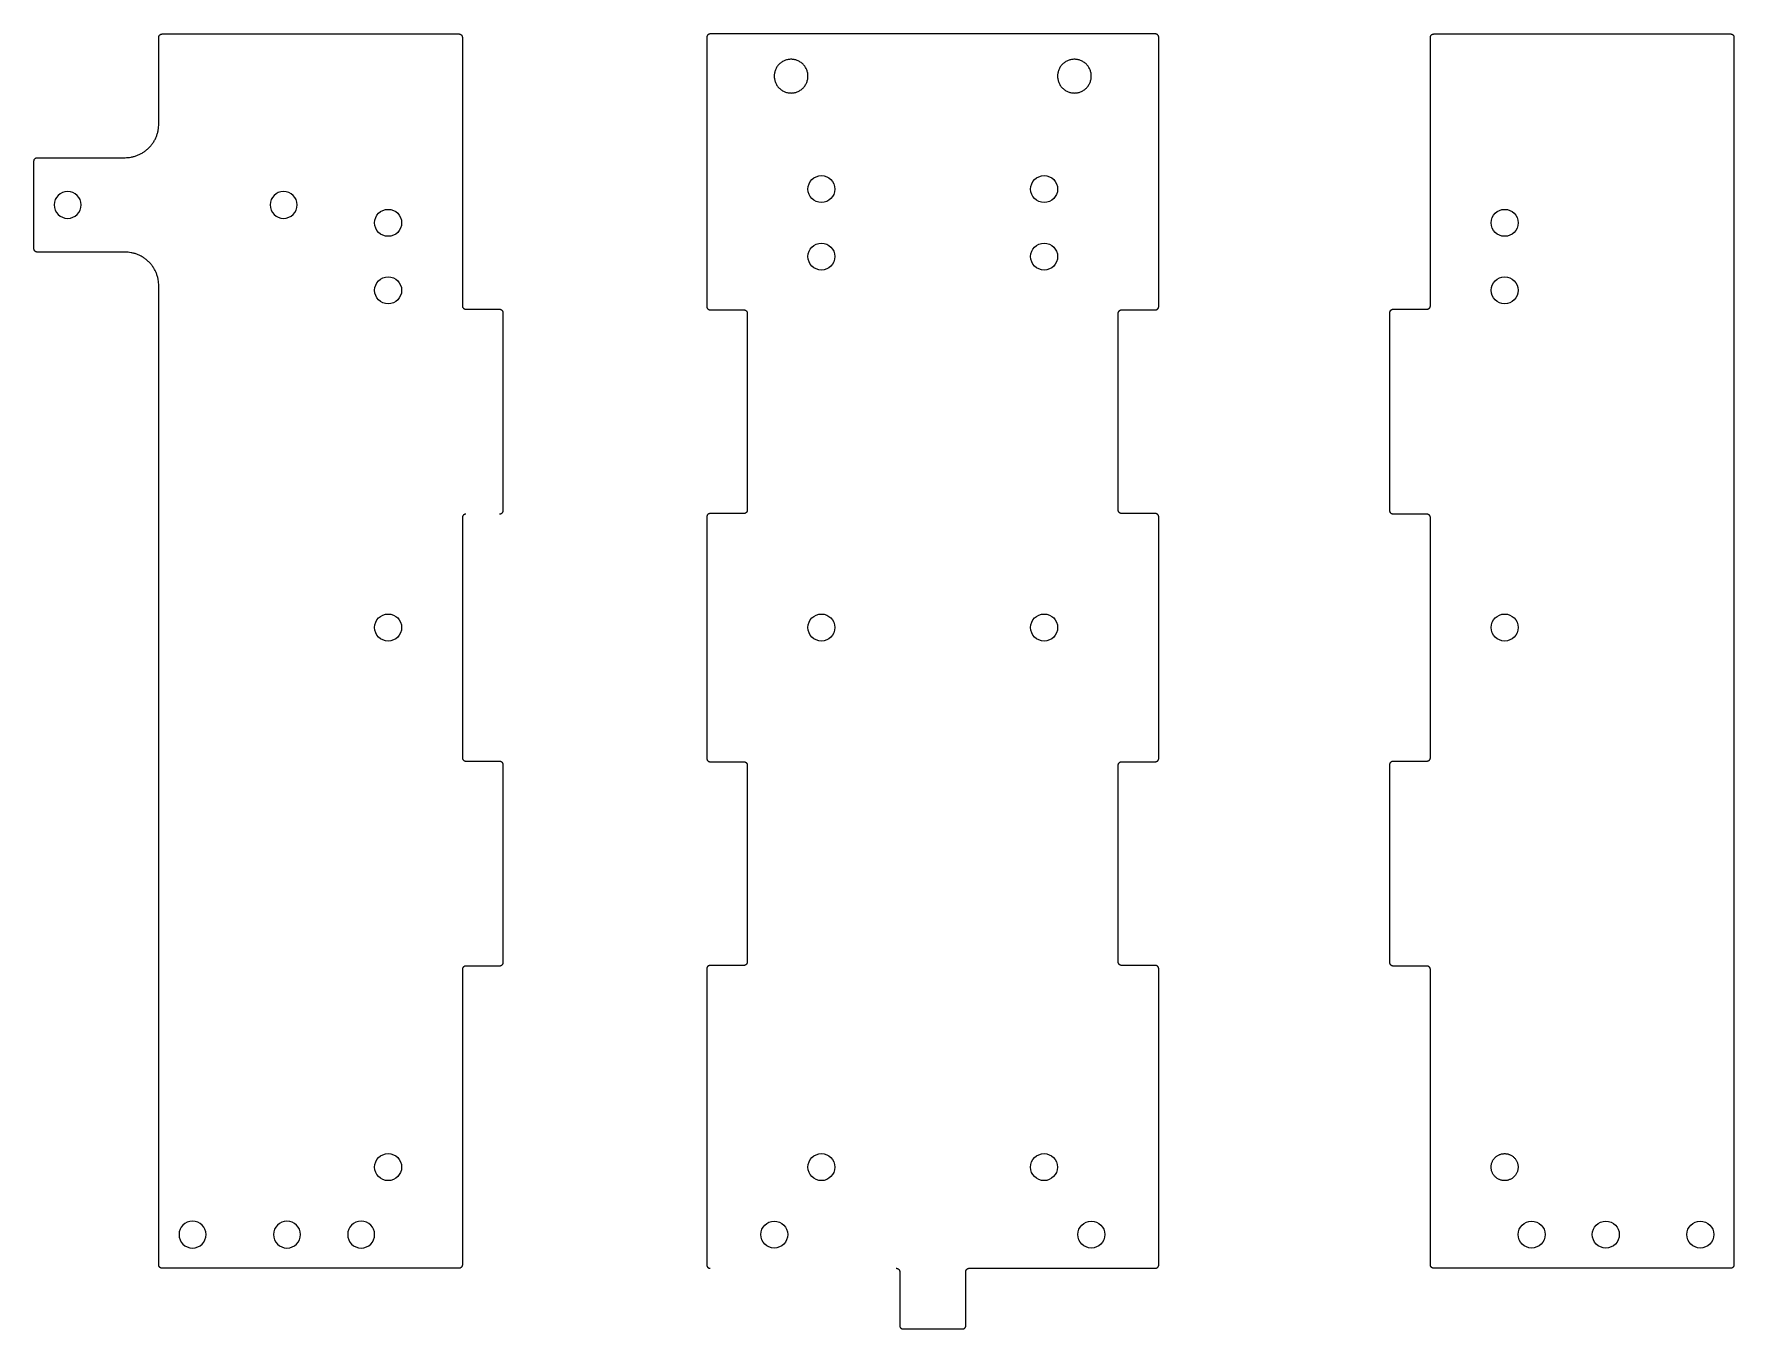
# Model space of a CAD drawing. Header units: millimetres. Extents: x -1678 to -1426, y -1016 to -824.
import ezdxf

# ---------------------------------------------------------------- set-up
doc = ezdxf.new("R2010")
doc.units = ezdxf.units.MM
doc.header["$LTSCALE"] = 2
doc.layers.add('Laser', color=18, linetype='Continuous', true_color=0x000000)
doc.layers.add('Laser$Holes', color=1, linetype='Continuous', true_color=0xff0000)

msp = doc.modelspace()

# ---------------------------------------------------------------- linework, layer by layer
at = {"layer": 'Laser'}
for p, q in [((-1659.26, -823.61), (-1615.26, -823.61)), ((-1470.76, -823.61, 0), (-1426.76, -823.61, 0)), ((-1659.76, -836.95), (-1659.76, -824.11)), ((-1614.76, -824.11), (-1614.76, -863.91)), ((-1578.53, -824.11, 2), (-1578.53, -864.01, 2)), ((-1511.53, -864.01, 2), (-1511.53, -824.11, 2)), ((-1471.26, -863.91), (-1471.26, -824.11, 0)), ((-1426.26, -824.11, 0), (-1426.26, -1006.11, 0)), ((-1677.76, -841.95, 0), (-1664.76, -841.95)), ((-1664.76, -855.95), (-1677.76, -855.95, 0)), ((-1659.76, -1006.11), (-1659.76, -860.95)), ((-1614.26, -864.41), (-1609.26, -864.41, 0)), ((-1608.76, -864.91, 0), (-1608.76, -894.31, 0)), ((-1578.03, -864.51, 2), (-1573.03, -864.51, 2)), ((-1572.53, -865.01, 2), (-1572.53, -894.21, 2)), ((-1517.53, -894.21, 2), (-1517.53, -865.01, 2)), ((-1517.03, -864.51, 2), (-1512.03, -864.51, 2)), ((-1477.26, -894.31, 0), (-1477.26, -864.91, 0)), ((-1476.76, -864.41, 0), (-1471.76, -864.41)), ((-1614.76, -895.31), (-1614.76, -930.91)), ((-1578.53, -895.21, 2), (-1578.53, -931.01, 2)), ((-1573.03, -894.71, 2), (-1578.03, -894.71, 2)), ((-1512.03, -894.71, 2), (-1517.03, -894.71, 2)), ((-1511.53, -931.01, 2), (-1511.53, -895.21, 2)), ((-1471.76, -894.81), (-1476.76, -894.81, 0)), ((-1471.26, -930.91), (-1471.26, -895.31)), ((-1614.26, -931.41), (-1609.26, -931.41, 0)), ((-1608.76, -931.91, 0), (-1608.76, -961.31, 0)), ((-1578.03, -931.51, 2), (-1573.03, -931.51, 2)), ((-1572.53, -932.01, 2), (-1572.53, -961.21, 2)), ((-1517.53, -961.21, 2), (-1517.53, -932.01, 2)), ((-1517.03, -931.51, 2), (-1512.03, -931.51, 2)), ((-1477.26, -961.31, 0), (-1477.26, -931.91, 0)), ((-1476.76, -931.41, 0), (-1471.76, -931.41)), ((-1614.76, -962.31), (-1614.76, -1006.11)), ((-1609.26, -961.81, 0), (-1614.26, -961.81)), ((-1578.53, -962.21, 2), (-1578.53, -1006.11, 2)), ((-1573.03, -961.71, 2), (-1578.03, -961.71, 2)), ((-1512.03, -961.71, 2), (-1517.03, -961.71, 2)), ((-1511.53, -1006.11, 2), (-1511.53, -962.21, 2)), ((-1471.76, -961.81), (-1476.76, -961.81, 0)), ((-1471.26, -1006.11, 0), (-1471.26, -962.31)), ((-1426.76, -1006.61, 0), (-1470.76, -1006.61, 0))]:
    msp.add_line(p, q, dxfattribs=at)
for points in [[(-1678.26, -855.45), (-1678.26, -846.95), (-1678.26, -842.45)], [(-1615.26, -1006.61), (-1649.76, -1006.61), (-1649.86, -1006.61), (-1659.26, -1006.61)], [(-1539.63, -1006.61), (-1513.53, -1006.61), (-1512.03, -1006.61)]]:
    msp.add_lwpolyline(points, dxfattribs=at)
at = {"layer": 'Laser', "extrusion": (0, 1, 0)}
msp.add_lwpolyline([(1609.26, 0), (1614.26, 0)], dxfattribs=at)
at = {"layer": 'Laser', "extrusion": (-1.10229e-11, 0.999866, 0.016392)}
msp.add_lwpolyline([(1578.03, 18.5), (1576.53, 18.5), (1550.43, 18.5)], dxfattribs=at)
at = {"layer": 'Laser'}
for points, weights in [([(-1659.76, -824.11), (-1659.76, -823.61), (-1659.26, -823.61)], [1, 0.707106781187, 1]), ([(-1615.26, -823.61), (-1614.76, -823.61), (-1614.76, -824.11)], [1, 0.707106781187, 1]), ([(-1578.03, -823.61, 2), (-1578.53, -823.61, 2), (-1578.53, -824.11, 2)], [1, 0.707106781187, 1]), ([(-1511.53, -824.11, 2), (-1511.53, -823.61, 2), (-1512.03, -823.61, 2)], [1, 0.707106781187, 1]), ([(-1471.26, -824.11, 0), (-1471.26, -823.61, 0), (-1470.76, -823.61, 0)], [1, 0.707106781187, 1]), ([(-1426.76, -823.61, 0), (-1426.26, -823.61, 0), (-1426.26, -824.11, 0)], [1, 0.707106781186, 1]), ([(-1664.76, -841.95), (-1659.76, -841.95), (-1659.76, -836.95)], [1, 0.707106781187, 1]), ([(-1678.26, -842.45, 0), (-1678.26, -841.95, 0), (-1677.76, -841.95, 0)], [1, 0.707106781186, 1]), ([(-1677.76, -855.95, 0), (-1678.26, -855.95, 0), (-1678.26, -855.45, 0)], [1, 0.707106781187, 1]), ([(-1614.76, -863.91), (-1614.76, -864.41), (-1614.26, -864.41)], [1, 0.707106781186, 1]), ([(-1578.53, -864.01, 2), (-1578.53, -864.51, 2), (-1578.03, -864.51, 2)], [1, 0.707106781187, 1]), ([(-1512.03, -864.51, 2), (-1511.53, -864.51, 2), (-1511.53, -864.01, 2)], [1, 0.707106781187, 1]), ([(-1471.76, -864.41), (-1471.26, -864.41), (-1471.26, -863.91)], [1, 0.707106781187, 1]), ([(-1573.03, -864.51, 2), (-1572.53, -864.51, 2), (-1572.53, -865.01, 2)], [1, 0.707106781187, 1]), ([(-1517.53, -865.01, 2), (-1517.53, -864.51, 2), (-1517.03, -864.51, 2)], [1, 0.707106781187, 1]), ([(-1608.76, -894.31, 0), (-1608.76, -894.81, 0), (-1609.26, -894.81, 0)], [1, 0.707106781187, 1]), ([(-1572.53, -894.21, 2), (-1572.53, -894.71, 2), (-1573.03, -894.71, 2)], [1, 0.707106781187, 1]), ([(-1517.03, -894.71, 2), (-1517.53, -894.71, 2), (-1517.53, -894.21, 2)], [1, 0.707106781187, 1]), ([(-1476.76, -894.81, 0), (-1477.26, -894.81, 0), (-1477.26, -894.31, 0)], [1, 0.707106781186, 1]), ([(-1614.26, -894.81), (-1614.76, -894.81), (-1614.76, -895.31)], [1, 0.707106781186, 1]), ([(-1578.03, -894.71, 2), (-1578.53, -894.71, 2), (-1578.53, -895.21, 2)], [1, 0.707106781187, 1]), ([(-1511.53, -895.21, 2), (-1511.53, -894.71, 2), (-1512.03, -894.71, 2)], [1, 0.707106781187, 1]), ([(-1471.26, -895.31), (-1471.26, -894.81), (-1471.76, -894.81)], [1, 0.707106781187, 1]), ([(-1614.76, -930.91), (-1614.76, -931.41), (-1614.26, -931.41)], [1, 0.707106781187, 1]), ([(-1578.53, -931.01, 2), (-1578.53, -931.51, 2), (-1578.03, -931.51, 2)], [1, 0.707106781187, 1]), ([(-1573.03, -931.51, 2), (-1572.53, -931.51, 2), (-1572.53, -932.01, 2)], [1, 0.707106781187, 1]), ([(-1517.53, -932.01, 2), (-1517.53, -931.51, 2), (-1517.03, -931.51, 2)], [1, 0.707106781187, 1]), ([(-1512.03, -931.51, 2), (-1511.53, -931.51, 2), (-1511.53, -931.01, 2)], [1, 0.707106781187, 1]), ([(-1471.76, -931.41), (-1471.26, -931.41), (-1471.26, -930.91)], [1, 0.707106781187, 1]), ([(-1614.26, -961.81), (-1614.76, -961.81), (-1614.76, -962.31)], [1, 0.707106781187, 1]), ([(-1578.03, -961.71, 2), (-1578.53, -961.71, 2), (-1578.53, -962.21, 2)], [1, 0.707106781187, 1]), ([(-1572.53, -961.21, 2), (-1572.53, -961.71, 2), (-1573.03, -961.71, 2)], [1, 0.707106781187, 1]), ([(-1517.03, -961.71, 2), (-1517.53, -961.71, 2), (-1517.53, -961.21, 2)], [1, 0.707106781187, 1]), ([(-1511.53, -962.21, 2), (-1511.53, -961.71, 2), (-1512.03, -961.71, 2)], [1, 0.707106781187, 1]), ([(-1471.26, -962.31), (-1471.26, -961.81), (-1471.76, -961.81)], [1, 0.707106781187, 1]), ([(-1659.26, -1006.61), (-1659.76, -1006.61), (-1659.76, -1006.11)], [1, 0.707106781187, 1]), ([(-1614.76, -1006.11), (-1614.76, -1006.61), (-1615.26, -1006.61)], [1, 0.707106781187, 1]), ([(-1578.53, -1006.11, 2), (-1578.53, -1006.61, 2), (-1578.03, -1006.61, 2)], [1, 0.707106781189, 1]), ([(-1550.43, -1006.61, 2), (-1549.93, -1006.61, 2), (-1549.93, -1007.11, 2)], [1, 0.707106781188, 1]), ([(-1540.13, -1007.11, 2), (-1540.13, -1006.61, 2), (-1539.63, -1006.61, 2)], [1, 0.707106781185, 1]), ([(-1512.03, -1006.61, 2), (-1511.53, -1006.61, 2), (-1511.53, -1006.11, 2)], [1, 0.707106781183, 1]), ([(-1470.76, -1006.61, 0), (-1471.26, -1006.61, 0), (-1471.26, -1006.11, 0)], [1, 0.707106781187, 1]), ([(-1426.26, -1006.11, 0), (-1426.26, -1006.61, 0), (-1426.76, -1006.61, 0)], [1, 0.707106781187, 1]), ([(-1549.93, -1015.11, 2), (-1549.93, -1015.61, 2), (-1549.43, -1015.61, 2)], [1, 0.707106781187, 1]), ([(-1540.63, -1015.61, 2), (-1540.13, -1015.61, 2), (-1540.13, -1015.11, 2)], [1, 0.707106781187, 1])]:
    msp.add_rational_spline(points, weights, degree=2, dxfattribs=at)
for points in [[(-1512.03, -823.61, 2), (-1545.03, -823.61, 2), (-1578.03, -823.61, 2)], [(-1549.93, -1007.11, 2), (-1549.93, -1011.11, 2), (-1549.93, -1015.11, 2)], [(-1540.13, -1015.11, 2), (-1540.13, -1011.11, 2), (-1540.13, -1007.11, 2)]]:
    msp.add_open_spline(points, degree=2, dxfattribs=at)
at = {"layer": 'Laser', "extrusion": (-3.00795e-10, 1.16837e-13, -1)}
msp.add_rational_spline([(-1659.76, -860.95), (-1659.76, -855.95), (-1664.76, -855.95)], [1, 0.707106781187, 1], degree=2, dxfattribs=at)
at = {"layer": 'Laser', "extrusion": (-2.2765e-10, -1.98113e-12, -1)}
msp.add_rational_spline([(-1609.26, -864.41, 0), (-1608.76, -864.41, 0), (-1608.76, -864.91, 0)], [1, 0.707106781187, 1], degree=2, dxfattribs=at)
at = {"layer": 'Laser', "extrusion": (2.26469e-10, -9.13848e-13, -1)}
msp.add_rational_spline([(-1477.26, -864.91, 0), (-1477.26, -864.41, 0), (-1476.76, -864.41, 0)], [1, 0.707106781186, 1], degree=2, dxfattribs=at)
at = {"layer": 'Laser', "extrusion": (-2.26515e-10, -8.46632e-13, -1)}
msp.add_rational_spline([(-1609.26, -931.41, 0), (-1608.76, -931.41, 0), (-1608.76, -931.91, 0)], [1, 0.707106781186, 1], degree=2, dxfattribs=at)
at = {"layer": 'Laser', "extrusion": (2.25438e-10, 1.1623e-13, -1)}
msp.add_rational_spline([(-1477.26, -931.91, 0), (-1477.26, -931.41, 0), (-1476.76, -931.41, 0)], [1, 0.707106781186, 1], degree=2, dxfattribs=at)
at = {"layer": 'Laser', "extrusion": (-2.26504e-10, 8.35206e-13, -1)}
msp.add_rational_spline([(-1608.76, -961.31, 0), (-1608.76, -961.81, 0), (-1609.26, -961.81, 0)], [1, 0.707106781187, 1], degree=2, dxfattribs=at)
at = {"layer": 'Laser', "extrusion": (2.28159e-10, 2.60438e-12, -1)}
msp.add_rational_spline([(-1476.76, -961.81, 0), (-1477.26, -961.81, 0), (-1477.26, -961.31, 0)], [1, 0.707106781186, 1], degree=2, dxfattribs=at)
at = {"layer": 'Laser'}
msp.add_open_spline([(-1549.43, -1015.61, 2), (-1547.23, -1015.61, 2), (-1545.03, -1015.61, 2), (-1542.83, -1015.61, 2), (-1540.63, -1015.61, 2)], degree=2, knots=[517.038052, 517.038052, 517.038052, 521.527848, 521.527848, 526.017644, 526.017644, 526.017644], dxfattribs=at)
at = {"layer": 'Laser$Holes'}
for centre in [(-1561.53, -846.61, 2), (-1528.52, -846.61, 2), (-1625.76, -851.61), (-1460.26, -851.61, 0), (-1561.53, -856.61, 2), (-1528.52, -856.61, 2), (-1625.76, -861.61), (-1460.26, -861.61, 0), (-1625.76, -911.61), (-1561.53, -911.61, 2), (-1528.52, -911.61, 2), (-1460.26, -911.61, 0), (-1625.76, -991.61), (-1561.53, -991.61, 2), (-1528.53, -991.61, 2), (-1568.53, -1001.61, 2), (-1521.53, -1001.61, 2), (-1456.26, -1001.61, 0), (-1445.26, -1001.61, 0), (-1431.26, -1001.61, 0)]:
    msp.add_circle(centre, 2, dxfattribs=at)
at = {"layer": 'Laser$Holes', "extrusion": (0, 0, -1)}
for centre in [(1673.26, -848.95, 0), (1641.26, -848.95, 0), (1654.76, -1001.61), (1640.76, -1001.61), (1629.76, -1001.61)]:
    msp.add_circle(centre, 2, dxfattribs=at)
at = {"layer": 'Laser$Holes'}
for points, knots in [([(-1566.03, -832.36, 2), (-1568.53, -832.36, 2), (-1568.53, -829.86, 2), (-1568.53, -827.36, 2), (-1566.03, -827.36, 2), (-1563.53, -827.36, 2), (-1563.53, -829.86, 2), (-1563.53, -832.36, 2), (-1566.03, -832.36, 2)], [-164.415927, -164.415927, -164.415927, -160.488936, -160.488936, -156.561945, -156.561945, -152.634954, -152.634954, -148.707963, -148.707963, -148.707963]), ([(-1524.03, -832.36, 2), (-1526.53, -832.36, 2), (-1526.53, -829.86, 2), (-1526.53, -827.36, 2), (-1524.03, -827.36, 2), (-1521.53, -827.36, 2), (-1521.53, -829.86, 2), (-1521.53, -832.36, 2), (-1524.03, -832.36, 2)], [-148.707963, -148.707963, -148.707963, -144.780972, -144.780972, -140.853982, -140.853982, -136.926991, -136.926991, -133, -133, -133]), ([(-1458.26, -991.61, 0), (-1458.26, -989.61, 0), (-1460.26, -989.61, 0), (-1462.26, -989.61, 0), (-1462.26, -991.61, 0), (-1462.26, -993.61, 0), (-1460.26, -993.61, 0), (-1458.26, -993.61, 0), (-1458.26, -991.61, 0)], [64, 64, 64, 67.141593, 67.141593, 70.283185, 70.283185, 73.424778, 73.424778, 76.566371, 76.566371, 76.566371])]:
    msp.add_rational_spline(points, [1, 0.707106781187, 1, 0.707106781187, 1, 0.707106781187, 1, 0.707106781187, 1], degree=2, knots=knots, dxfattribs=at)

doc.saveas('drawing.dxf')
